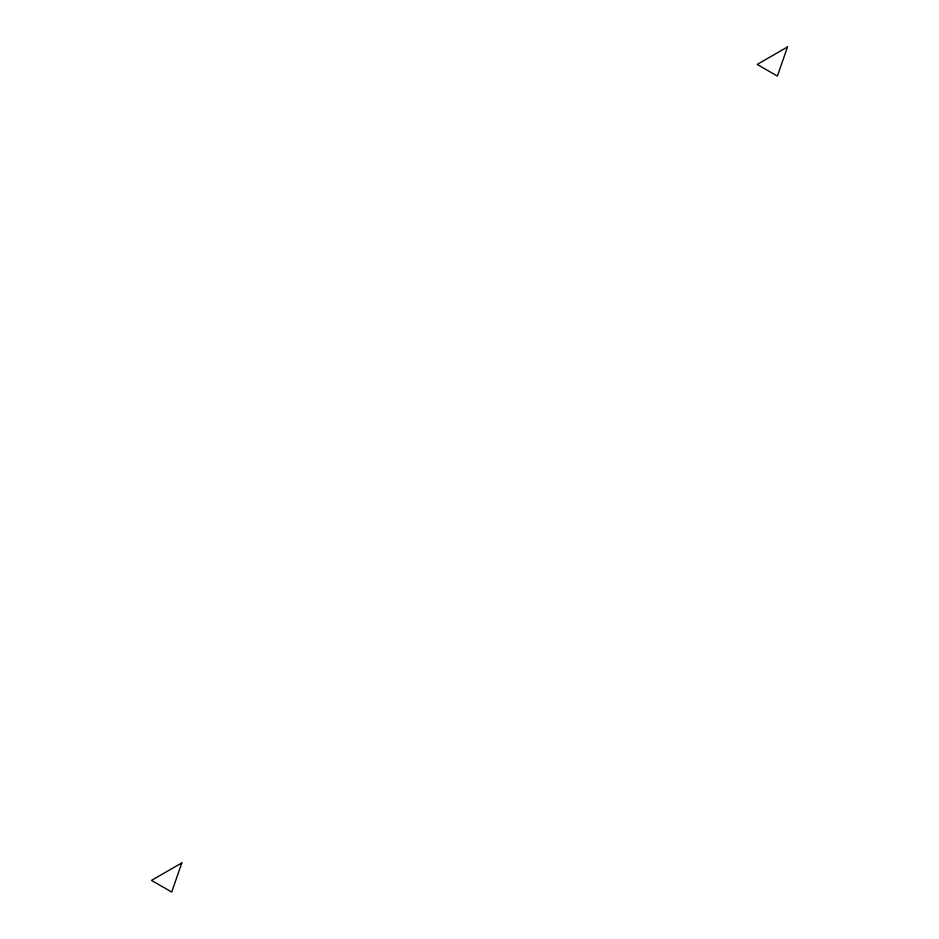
<?xml version="1.0" encoding="UTF-8"?>
<svg xmlns="http://www.w3.org/2000/svg" width="939" height="939" viewBox="0 0 939 939"><rect width="100%" height="100%" fill="white"/><g stroke="black" fill="none" stroke-linecap="round" stroke-linejoin="round"><path stroke-width="1.41" d="M181.802 862.906L171.708 892.05L151.508 880.395L181.802 862.906M787.492 46.95L777.398 76.094L757.198 64.439L787.492 46.95"/></g></svg>
